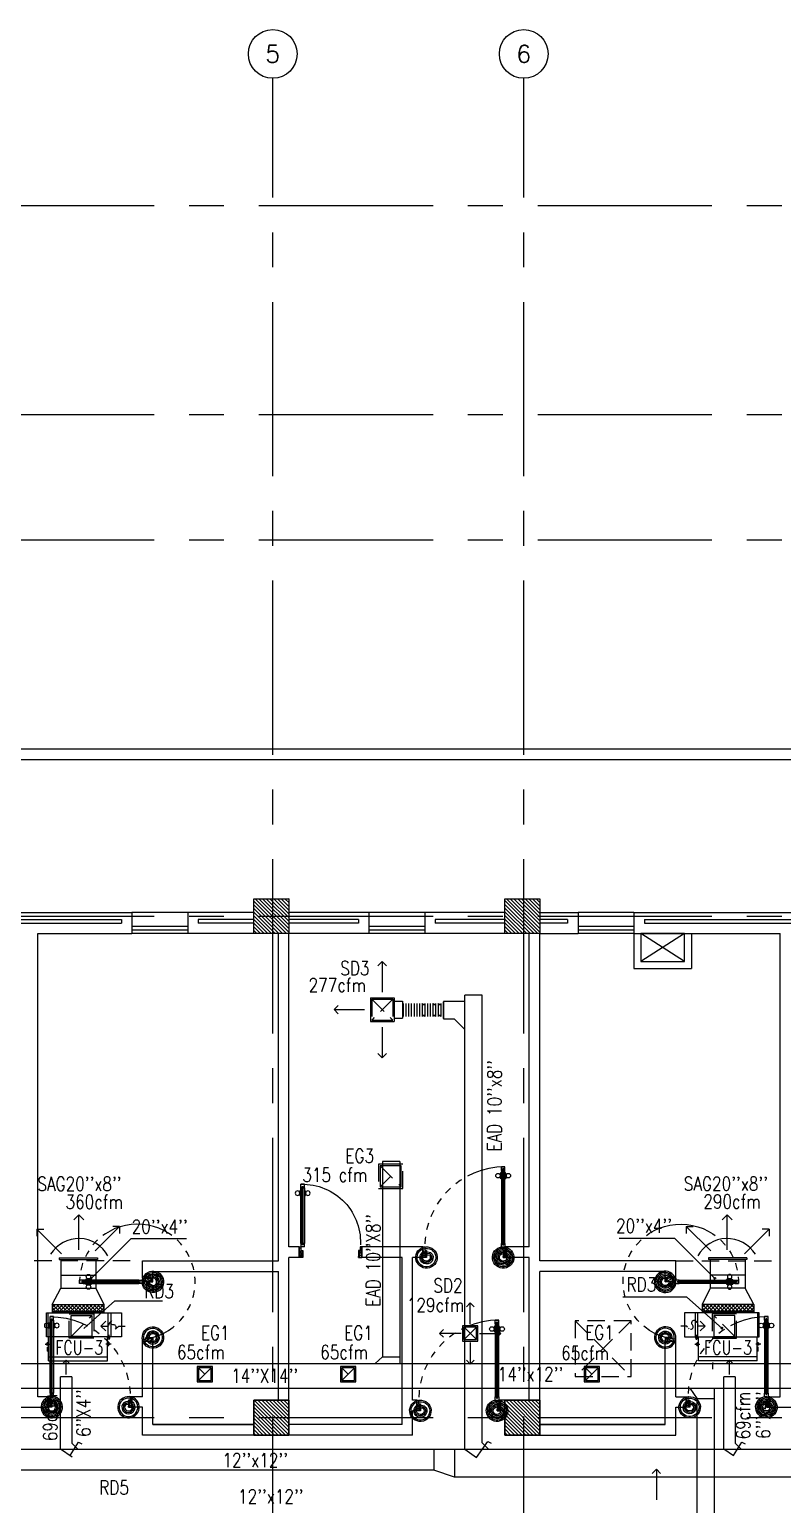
# Model space of a CAD drawing. Extents: x 417866200 to 417866302, y 43498034 to 43498122.
# Drawn here: x 417866221.3 to 417866232.1, y 43498090.81 to 43498111.99 of the extents above; entities that cross this region are included whole.
import ezdxf
from ezdxf.enums import TextEntityAlignment as Align

# ---------------------------------------------------------------- set-up
doc = ezdxf.new("R2010")
doc.units = 0
doc.header["$MEASUREMENT"] = 0
doc.linetypes.add('CENTERX2', pattern=[4, 2.5, -0.5, 0.5, -0.5])
doc.linetypes.add('HIDDEN', pattern=[0.375, 0.25, -0.125])
doc.layers.get('0').update_dxf_attribs({"linetype": 'CONTINUOUS'})
for name, color, linetype in [('AX', 9, 'CONTINUOUS'), ('AX-CR', 2, 'CONTINUOUS'), ('AX-TXT', 6, 'CONTINUOUS'), ('AXES', 11, 'CENTERX2'), ('COL', 7, 'CONTINUOUS'), ('DOOR', 9, 'CONTINUOUS'), ('DUCT', 6, 'CONTINUOUS'), ('EXDUCT', 10, 'CONTINUOUS'), ('FCU', 6, 'CONTINUOUS'), ('HAT', 11, 'CONTINUOUS'), ('INSUL', 9, 'CONTINUOUS'), ('M-AC-FLEX', 7, 'CONTINUOUS'), ('M-EGU.', 2, 'CONTINUOUS'), ('M-FILX', 2, 'CONTINUOUS'), ('M-TEXT', 2, 'CONTINUOUS'), ('PROJ-L', 9, 'CONTINUOUS'), ('PSUPPLY', 3, 'HIDDEN'), ('SCD', 2, 'CONTINUOUS'), ('SHAFT', 9, 'CONTINUOUS'), ('TEXT-A', 2, 'CONTINUOUS'), ('WALL', 9, 'CONTINUOUS'), ('WIN', 9, 'CONTINUOUS')]:
    doc.layers.add(name, color=color, linetype=linetype)
doc.styles.add('ROMANS', font='ROMANS.shx', dxfattribs={"width": 0.6})

# ---------------------------------------------------------------- blocks, each defined once
blk = doc.blocks.new('AXU')
at = {"layer": 'AX-CR'}
blk.add_circle((0, 350), 350, dxfattribs=at)
at = {"layer": 'AX-TXT', "style": 'ROMANS'}
blk.add_attdef('AX', text='', height=250, dxfattribs=at).set_placement((0, 350), align=Align.MIDDLE)
blk = doc.blocks.new('*X87')
at = {"color": 0}
for p, q in [((238729, 177104), (239214, 177590)), ((238729, 177157), (239161, 177590)), ((238729, 177210), (239108, 177590)), ((238729, 177263), (239055, 177590)), ((238729, 177316), (239002, 177590)), ((238729, 177369), (238949, 177590)), ((238729, 177422), (238896, 177590)), ((238729, 177475), (238843, 177590)), ((238729, 177528), (238790, 177590)), ((238729, 177581), (238737, 177590)), ((238767, 177090), (239229, 177551)), ((238820, 177090), (239229, 177498)), ((238873, 177090), (239229, 177445)), ((238926, 177090), (239229, 177392)), ((238979, 177090), (239229, 177339)), ((239032, 177090), (239229, 177286)), ((239085, 177090), (239229, 177233)), ((239138, 177090), (239229, 177180)), ((239191, 177090), (239229, 177127))]:
    blk.add_line(p, q, dxfattribs=at)
blk = doc.blocks.new('*X88')
at = {"color": 0}
for p, q in [((235129, 177110), (235608, 177590)), ((235129, 177163), (235555, 177590)), ((235129, 177217), (235502, 177590)), ((235129, 177270), (235449, 177590)), ((235129, 177323), (235396, 177590)), ((235129, 177376), (235343, 177590)), ((235129, 177429), (235290, 177590)), ((235129, 177482), (235237, 177590)), ((235129, 177535), (235184, 177590)), ((235161, 177090), (235629, 177557)), ((235214, 177090), (235629, 177504)), ((235267, 177090), (235629, 177451)), ((235320, 177090), (235629, 177398)), ((235373, 177090), (235629, 177345)), ((235426, 177090), (235629, 177292)), ((235479, 177090), (235629, 177239)), ((235532, 177090), (235629, 177186)), ((235585, 177090), (235629, 177133))]:
    blk.add_line(p, q, dxfattribs=at)
blk = doc.blocks.new('DOOR90')
at = {"layer": 'DOOR', "color": 7, "linetype": 'ByBlock'}
for p, q in [((-150, 0), (0, 0)), ((-150, 0), (-150, -25)), ((0, -50), (-114, 0)), ((0, -50), (-40, 0)), ((0, -50), (0, 0)), ((-1000, -25), (-1050, -25)), ((-1050, -75), (-1050, -25)), ((-1050, -25), (-1050, -75)), ((-1000, -75), (-1050, -75)), ((-1000, -42), (-1020, -42)), ((-1020, -42), (-1020, -58)), ((-1000, -58), (-1020, -58)), ((-1000, -25), (-1000, -42)), ((-1000, -58), (-1000, -75)), ((-878, -18), (-968, -18)), ((-968, -25), (-968, -18)), ((-968, -75), (-968, -82)), ((-878, -82), (-968, -82)), ((-955, -9), (-890, -9)), ((-955, -18), (-955, -9)), ((-955, -18), (-890, -18)), ((-955, -82), (-890, -82)), ((-955, -82), (-955, -91)), ((-955, -91), (-890, -91)), ((-890, -18), (-890, -9)), ((-890, -82), (-890, -91)), ((-878, -25), (-878, -18)), ((-878, -75), (-878, -82)), ((-200, -25), (-150, -25)), ((-200, -42), (-200, -25)), ((-180, -42), (-200, -42)), ((-200, -58), (-180, -58)), ((-200, -75), (-200, -58)), ((-150, -75), (-200, -75)), ((-180, -58), (-180, -42)), ((-150, -25), (-100, -25)), ((-150, -75), (-150, -25)), ((-100, -25), (-100, -50)), ((0, -50), (-100, -37)), ((-100, -50), (0, -50)), ((-150, -875), (-100, -875)), ((-150, -900), (-150, -875)), ((-150, -900), (0, -900)), ((0, -900), (-150, -900)), ((0, -850), (-114, -900)), ((-100, -875), (-100, -850)), ((0, -850), (-100, -863)), ((-100, -850), (0, -850)), ((0, -850), (-40, -900)), ((0, -850), (0, -900))]:
    blk.add_line(p, q, dxfattribs=at)
at = {"layer": 'DOOR', "linetype": 'ByBlock'}
for p, q in [((-200, -25), (-1000, -25)), ((-200, -42), (-1000, -42)), ((-200, -58), (-1000, -58)), ((-1000, -75), (-200, -75))]:
    blk.add_line(p, q, dxfattribs=at)
at = {"layer": 'DOOR', "color": 7, "linetype": 'ByBlock'}
for centre in [(-923, 24), (-923, -124)]:
    blk.add_circle(centre, 32.4, dxfattribs=at)
for centre, radius, start, end in [((0, -50), 154, 161.1053, 166.2858), ((0, -50), 94.4, 148.0182, 180), ((0, -50), 134, 158.1598, 169.28), ((0, -50), 114, 154.0838, 167.3774), ((0, -50), 74.4, 137.7764, 180), ((0, -50), 54.4, 113.2074, 180), ((0, -50), 34.4, 90, 180), ((0, -50), 14.4, 90, 180), ((0, -850), 154, 193.7142, 198.8947), ((0, -850), 134, 190.72, 201.8402), ((0, -850), 94.4, 180, 211.9818), ((0, -850), 74.4, 180, 222.2236), ((0, -850), 54.4, 180, 246.7926), ((0, -850), 34.4, 180, 270), ((0, -850), 14.4, 180, 270)]:
    blk.add_arc(centre, radius, start, end, dxfattribs=at)
at = {"layer": 'DOOR', "linetype": 'HIDDEN', "ltscale": 0.5}
blk.add_arc((-222, -50), 828, 178.2701, 275.003, dxfattribs=at)
blk = doc.blocks.new('DOOR100')
at = {"layer": 'DOOR', "color": 7, "linetype": 'ByBlock'}
for p, q in [((-75, 1250), (-75, 1300)), ((-75, 1300), (-25, 1300)), ((-25, 1300), (-75, 1300)), ((-25, 1250), (-25, 1300)), ((-91, 1205), (-91, 1140)), ((-82, 1205), (-91, 1205)), ((-82, 1140), (-91, 1140)), ((-82, 1128), (-82, 1218)), ((-75, 1218), (-82, 1218)), ((-82, 1205), (-82, 1140)), ((-75, 1128), (-82, 1128)), ((-58, 1250), (-75, 1250)), ((-58, 1250), (-58, 1270)), ((-42, 1270), (-58, 1270)), ((-42, 1250), (-42, 1270)), ((-25, 1250), (-42, 1250)), ((-25, 1218), (-18, 1218)), ((-25, 1128), (-18, 1128)), ((-18, 1128), (-18, 1218)), ((-18, 1205), (-18, 1140)), ((-18, 1205), (-9, 1205)), ((-18, 1140), (-9, 1140)), ((-9, 1205), (-9, 1140)), ((-1200, 0), (-1200, 150)), ((-1200, 150), (-1175, 150)), ((-1200, 150), (-1200, 0)), ((-1150, 0), (-1200, 114)), ((-1150, 0), (-1200, 40)), ((-1150, 0), (-1200, 0)), ((-1175, 150), (-1175, 100)), ((-1175, 100), (-1150, 100)), ((-1150, 0), (-1163, 100)), ((-1150, 100), (-1150, 0)), ((-75, 200), (-58, 200)), ((-75, 150), (-75, 200)), ((-75, 150), (-25, 150)), ((-58, 200), (-58, 180)), ((-58, 180), (-42, 180)), ((-50, 0), (0, 114)), ((-50, 100), (-50, 0)), ((-50, 0), (-37, 100)), ((-25, 100), (-50, 100)), ((-50, 0), (0, 40)), ((-50, 0), (0, 0)), ((-42, 200), (-25, 200)), ((-42, 180), (-42, 200)), ((-25, 200), (-25, 150)), ((0, 150), (-25, 150)), ((-25, 150), (-25, 100)), ((0, 0), (0, 150)), ((0, 150), (0, 0))]:
    blk.add_line(p, q, dxfattribs=at)
at = {"layer": 'DOOR', "linetype": 'ByBlock'}
for p, q in [((-75, 1250), (-75, 200)), ((-58, 200), (-58, 1250)), ((-42, 200), (-42, 1250)), ((-25, 200), (-25, 1250))]:
    blk.add_line(p, q, dxfattribs=at)
at = {"layer": 'DOOR', "color": 7, "linetype": 'ByBlock'}
for centre in [(-124, 1173), (24, 1173)]:
    blk.add_circle(centre, 32.4, dxfattribs=at)
at = {"layer": 'DOOR', "linetype": 'HIDDEN', "ltscale": 0.5}
blk.add_arc((-25, 150), 1150, 90, 180, dxfattribs=at)
at = {"layer": 'DOOR', "color": 7, "linetype": 'ByBlock'}
for centre, radius, start, end in [((-1150, 0), 154, 103.7142, 108.8947), ((-1150, 0), 134, 100.72, 111.8402), ((-1150, 0), 94.4, 90, 121.9818), ((-1150, 0), 74.4, 90, 132.2236), ((-1150, 0), 54.4, 90, 156.7926), ((-1150, 0), 34.4, 90, 180), ((-1150, 0), 14.4, 90, 180), ((-50, 0), 94.4, 58.0182, 90), ((-50, 0), 74.4, 47.7764, 90), ((-50, 0), 54.4, 23.2074, 90), ((-50, 0), 34.4, 0, 90), ((-50, 0), 14.4, 0, 90), ((-50, 0), 134, 68.1598, 79.28), ((-50, 0), 114, 64.0838, 77.3774), ((-50, 0), 154, 71.1053, 76.2858)]:
    blk.add_arc(centre, radius, start, end, dxfattribs=at)
blk = doc.blocks.new('*X91')
at = {"color": 0}
for p, q in [((235129, 169898), (235620, 170390)), ((235129, 169951), (235567, 170390)), ((235129, 170004), (235514, 170390)), ((235129, 170057), (235461, 170390)), ((235129, 170110), (235408, 170390)), ((235129, 170163), (235355, 170390)), ((235129, 170216), (235302, 170390)), ((235129, 170269), (235249, 170390)), ((235129, 170322), (235196, 170390)), ((235129, 170375), (235143, 170390)), ((235173, 169890), (235629, 170345)), ((235226, 169890), (235629, 170292)), ((235279, 169890), (235629, 170239)), ((235332, 169890), (235629, 170186)), ((235385, 169890), (235629, 170133)), ((235439, 169890), (235629, 170080)), ((235492, 169890), (235629, 170027)), ((235545, 169890), (235629, 169974)), ((235598, 169890), (235629, 169921))]:
    blk.add_line(p, q, dxfattribs=at)
blk = doc.blocks.new('COL50')
at = {"layer": 'COL'}
blk.add_lwpolyline([(-250, 250), (-250, -250), (250, -250), (250, 250)], close=True, dxfattribs=at)
blk = doc.blocks.new('*X92')
at = {"color": 0}
for p, q in [((238727, 169890), (239227, 170390)), ((238729, 169945), (239174, 170390)), ((238729, 169998), (239121, 170390)), ((238729, 170051), (239067, 170390)), ((238729, 170104), (239014, 170390)), ((238729, 170157), (238961, 170390)), ((238729, 170210), (238908, 170390)), ((238729, 170263), (238855, 170390)), ((238729, 170316), (238802, 170390)), ((238729, 170369), (238749, 170390)), ((238780, 169890), (239229, 170339)), ((238833, 169890), (239229, 170286)), ((238886, 169890), (239229, 170233)), ((238939, 169890), (239229, 170180)), ((238992, 169890), (239229, 170127)), ((239045, 169890), (239229, 170074)), ((239098, 169890), (239229, 170020)), ((239151, 169890), (239229, 169967)), ((239204, 169890), (239229, 169914))]:
    blk.add_line(p, q, dxfattribs=at)
blk = doc.blocks.new('*X113')
at = {"color": 0}
for p, q in [((16890, -2467), (16943, -2414)), ((16890, -2520), (16990, -2420)), ((16990, -2565), (16890, -2465)), ((16890, -2573), (16990, -2473)), ((16990, -2619), (16890, -2519)), ((16890, -2626), (16990, -2526)), ((16990, -2512), (16892, -2414)), ((16990, -2459), (16945, -2414)), ((16990, -2672), (16890, -2572)), ((16890, -2679), (16990, -2579)), ((16990, -2725), (16890, -2625)), ((16890, -2732), (16990, -2632)), ((16990, -2778), (16890, -2678)), ((16890, -2785), (16990, -2685)), ((16990, -2831), (16890, -2731)), ((16890, -2838), (16990, -2738)), ((16990, -2884), (16890, -2784)), ((16890, -2891), (16990, -2791)), ((16990, -2937), (16890, -2837)), ((16890, -2944), (16990, -2844)), ((16990, -2990), (16890, -2890)), ((16890, -2997), (16990, -2897)), ((16990, -3043), (16890, -2943)), ((16890, -3050), (16990, -2950)), ((16990, -3096), (16890, -2996)), ((16890, -3103), (16990, -3003)), ((16990, -3149), (16890, -3049)), ((16944, -3155), (16890, -3102)), ((16892, -3155), (16990, -3056)), ((16945, -3155), (16990, -3109))]:
    blk.add_line(p, q, dxfattribs=at)
blk = doc.blocks.new('*X114')
at = {"color": 0}
for p, q in [((16890, -2467), (16943, -2414)), ((16890, -2520), (16990, -2420)), ((16990, -2565), (16890, -2465)), ((16890, -2573), (16990, -2473)), ((16990, -2619), (16890, -2519)), ((16890, -2626), (16990, -2526)), ((16990, -2512), (16892, -2414)), ((16990, -2459), (16945, -2414)), ((16990, -2672), (16890, -2572)), ((16890, -2679), (16990, -2579)), ((16990, -2725), (16890, -2625)), ((16890, -2732), (16990, -2632)), ((16990, -2778), (16890, -2678)), ((16890, -2785), (16990, -2685)), ((16990, -2831), (16890, -2731)), ((16890, -2838), (16990, -2738)), ((16990, -2884), (16890, -2784)), ((16890, -2891), (16990, -2791)), ((16990, -2937), (16890, -2837)), ((16890, -2944), (16990, -2844)), ((16990, -2990), (16890, -2890)), ((16890, -2997), (16990, -2897)), ((16990, -3043), (16890, -2943)), ((16890, -3050), (16990, -2950)), ((16990, -3096), (16890, -2996)), ((16890, -3103), (16990, -3003)), ((16990, -3149), (16890, -3049)), ((16944, -3155), (16890, -3102)), ((16892, -3155), (16990, -3056)), ((16945, -3155), (16990, -3109))]:
    blk.add_line(p, q, dxfattribs=at)

msp = doc.modelspace()

# ---------------------------------------------------------------- linework, layer by layer
at = {"layer": 'AXES'}
for p, q in [((417866224.784, 43498033.573), (417866224.784, 43498111.285)), ((417866228.384, 43498033.573), (417866228.384, 43498111.285)), ((417866200.584, 43498109.457), (417866268.624, 43498109.457)), ((417866200.584, 43498106.457), (417866268.624, 43498106.457)), ((417866200.584, 43498104.657), (417866268.624, 43498104.657)), ((417866200.584, 43498101.657), (417866268.624, 43498101.657)), ((417866200.584, 43498099.257), (417866268.624, 43498099.257)), ((417866200.584, 43498092.057), (417866268.624, 43498092.057))]:
    msp.add_line(p, q, dxfattribs=at)
at = {"layer": 'COL'}
for points in [[(417866224.514, 43498099.007), (417866224.514, 43498099.507), (417866225.014, 43498099.507), (417866225.014, 43498099.007)], [(417866228.114, 43498099.007), (417866228.114, 43498099.507), (417866228.614, 43498099.507), (417866228.614, 43498099.007)]]:
    msp.add_lwpolyline(points, close=True, dxfattribs=at)
at = {"layer": 'DUCT', "linetype": 'ByBlock'}
for p, q in [((417866227.789, 43498098.121), (417866227.539, 43498098.121)), ((417866227.096, 43498091.601), (417866227.096, 43498091.301)), ((417866227.096, 43498091.301), (417866219.762, 43498091.301))]:
    msp.add_line(p, q, dxfattribs=at)
at = {"layer": 'DUCT'}
for p, q in [((417866227.539, 43498091.604), (417866227.539, 43498098.121)), ((417866227.789, 43498091.695), (417866227.789, 43498098.121)), ((417866227.235, 43498098.033), (417866227.235, 43498097.783)), ((417866227.535, 43498098.033), (417866227.235, 43498098.033)), ((417866227.235, 43498097.788), (417866227.235, 43498098.028)), ((417866227.235, 43498097.783), (417866227.385, 43498097.783)), ((417866227.535, 43498097.633), (417866227.385, 43498097.783)), ((417866221.901, 43498092.641), (417866221.741, 43498092.641)), ((417866221.741, 43498091.611), (417866221.741, 43498092.641)), ((417866221.901, 43498092.641), (417866221.901, 43498091.691)), ((417866231.416, 43498092.641), (417866231.256, 43498092.641)), ((417866231.256, 43498091.611), (417866231.256, 43498092.641)), ((417866231.416, 43498092.641), (417866231.416, 43498091.691)), ((417866227.706, 43498091.487), (417866227.87, 43498091.716)), ((417866227.87, 43498091.716), (417866227.915, 43498091.693)), ((417866234.322, 43498091.601), (417866212.954, 43498091.601)), ((417866221.741, 43498091.611), (417866221.909, 43498091.493)), ((417866221.88, 43498091.514), (417866222, 43498091.705)), ((417866221.981, 43498091.611), (417866221.901, 43498091.691)), ((417866222, 43498091.705), (417866222.045, 43498091.682)), ((417866222, 43498091.705), (417866222, 43498091.705)), ((417866227.391, 43498091.601), (417866227.391, 43498091.201)), ((417866227.539, 43498091.604), (417866227.706, 43498091.487)), ((417866227.874, 43498091.611), (417866227.789, 43498091.695)), ((417866231.256, 43498091.611), (417866231.394, 43498091.514)), ((417866231.394, 43498091.514), (417866231.514, 43498091.705)), ((417866231.496, 43498091.611), (417866231.416, 43498091.691)), ((417866231.514, 43498091.705), (417866231.559, 43498091.682)), ((417866231.514, 43498091.705), (417866231.514, 43498091.705)), ((417866227.391, 43498091.201), (417866227.096, 43498091.301)), ((417866234.272, 43498091.201), (417866227.391, 43498091.201))]:
    msp.add_line(p, q, dxfattribs=at)
at = {"layer": 'DUCT', "linetype": 'Continuous'}
for p, q in [((417866221.744, 43498094.101), (417866221.744, 43498093.918)), ((417866222.244, 43498094.101), (417866222.244, 43498093.918)), ((417866231.059, 43498094.101), (417866231.059, 43498093.918)), ((417866231.559, 43498094.101), (417866231.559, 43498093.918)), ((417866221.621, 43498093.683), (417866221.744, 43498093.918)), ((417866221.744, 43498093.918), (417866222.244, 43498093.918)), ((417866222.244, 43498093.918), (417866222.362, 43498093.683)), ((417866231.059, 43498093.918), (417866230.941, 43498093.683)), ((417866231.559, 43498093.918), (417866231.059, 43498093.918)), ((417866231.682, 43498093.683), (417866231.559, 43498093.918))]:
    msp.add_line(p, q, dxfattribs=at)
at = {"layer": 'EXDUCT', "linetype": 'ByBlock'}
for p, q in [((417866226.357, 43498095.736), (417866226.357, 43498092.932)), ((417866226.607, 43498095.736), (417866226.357, 43498095.736)), ((417866226.607, 43498095.736), (417866226.607, 43498092.832)), ((417866217.23, 43498092.832), (417866232.976, 43498092.832)), ((417866226.357, 43498092.932), (417866226.251, 43498092.832)), ((417866226.357, 43498092.932), (417866226.607, 43498092.932)), ((417866217.28, 43498092.482), (417866232.976, 43498092.482)), ((417866230.767, 43498092.482), (417866230.87, 43498092.329)), ((417866231.12, 43498086.516), (417866231.12, 43498092.482)), ((417866230.867, 43498092.332), (417866231.12, 43498092.332)), ((417866230.87, 43498086.516), (417866230.87, 43498092.329))]:
    msp.add_line(p, q, dxfattribs=at)
at = {"layer": 'FCU', "color": 3}
for p, q in [((417866221.621, 43498093.683), (417866222.362, 43498093.683)), ((417866221.621, 43498093.683), (417866221.621, 43498093.56)), ((417866222.362, 43498093.683), (417866222.362, 43498093.56)), ((417866230.941, 43498093.683), (417866230.941, 43498093.56)), ((417866231.682, 43498093.683), (417866230.941, 43498093.683)), ((417866231.682, 43498093.683), (417866231.682, 43498093.56)), ((417866221.561, 43498093.217), (417866221.561, 43498093.56)), ((417866221.621, 43498093.583), (417866222.362, 43498093.583)), ((417866222.422, 43498093.217), (417866222.422, 43498093.56)), ((417866222.461, 43498093.56), (417866222.613, 43498093.56)), ((417866222.613, 43498093.56), (417866222.613, 43498093.217)), ((417866230.842, 43498093.56), (417866230.69, 43498093.56)), ((417866230.69, 43498093.56), (417866230.69, 43498093.217)), ((417866230.881, 43498093.217), (417866230.881, 43498093.56)), ((417866231.682, 43498093.583), (417866230.941, 43498093.583)), ((417866231.742, 43498093.217), (417866231.742, 43498093.56)), ((417866222.429, 43498093.192), (417866222.429, 43498093.217)), ((417866222.449, 43498093.192), (417866222.429, 43498093.192)), ((417866222.439, 43498093.176), (417866222.439, 43498093.245)), ((417866222.449, 43498093.192), (417866222.449, 43498093.217)), ((417866222.613, 43498093.217), (417866222.461, 43498093.217)), ((417866230.69, 43498093.217), (417866230.842, 43498093.217)), ((417866230.854, 43498093.192), (417866230.854, 43498093.217)), ((417866230.854, 43498093.192), (417866230.874, 43498093.192)), ((417866230.864, 43498093.176), (417866230.864, 43498093.245)), ((417866230.874, 43498093.192), (417866230.874, 43498093.217)), ((417866221.519, 43498093.113), (417866221.592, 43498093.113)), ((417866221.539, 43498093.103), (417866221.539, 43498093.123)), ((417866221.539, 43498093.123), (417866221.569, 43498093.123)), ((417866221.539, 43498093.103), (417866221.569, 43498093.103)), ((417866221.554, 43498093.093), (417866221.554, 43498093.14)), ((417866221.554, 43498093.068), (417866221.569, 43498093.068)), ((417866221.554, 43498093.013), (417866221.554, 43498093.068)), ((417866221.554, 43498093.013), (417866221.569, 43498093.013)), ((417866222.464, 43498093.113), (417866222.391, 43498093.113)), ((417866222.444, 43498093.123), (417866222.414, 43498093.123)), ((417866222.444, 43498093.103), (417866222.414, 43498093.103)), ((417866222.429, 43498093.084), (417866222.429, 43498093.14)), ((417866222.444, 43498093.103), (417866222.444, 43498093.123)), ((417866230.839, 43498093.113), (417866230.912, 43498093.113)), ((417866230.859, 43498093.123), (417866230.889, 43498093.123)), ((417866230.859, 43498093.103), (417866230.859, 43498093.123)), ((417866230.859, 43498093.103), (417866230.889, 43498093.103)), ((417866230.874, 43498093.084), (417866230.874, 43498093.14)), ((417866231.783, 43498093.113), (417866231.711, 43498093.113)), ((417866231.763, 43498093.123), (417866231.733, 43498093.123)), ((417866231.763, 43498093.103), (417866231.733, 43498093.103)), ((417866231.748, 43498093.068), (417866231.733, 43498093.068)), ((417866231.748, 43498093.013), (417866231.733, 43498093.013)), ((417866231.748, 43498093.093), (417866231.748, 43498093.14)), ((417866231.748, 43498093.013), (417866231.748, 43498093.068)), ((417866231.763, 43498093.103), (417866231.763, 43498093.123)), ((417866221.569, 43498092.932), (417866222.414, 43498092.932)), ((417866231.733, 43498092.932), (417866230.889, 43498092.932))]:
    msp.add_line(p, q, dxfattribs=at)
at = {"layer": 'FCU', "color": 6}
for p, q in [((417866221.541, 43498093.217), (417866221.541, 43498093.56)), ((417866221.541, 43498093.56), (417866222.461, 43498093.56)), ((417866222.461, 43498093.56), (417866222.461, 43498093.217)), ((417866230.842, 43498093.56), (417866230.842, 43498093.217)), ((417866231.762, 43498093.56), (417866230.842, 43498093.56)), ((417866231.762, 43498093.217), (417866231.762, 43498093.56)), ((417866222.461, 43498093.217), (417866221.541, 43498093.217)), ((417866221.569, 43498092.871), (417866221.569, 43498093.217)), ((417866222.414, 43498092.871), (417866222.414, 43498093.217)), ((417866230.842, 43498093.217), (417866231.762, 43498093.217)), ((417866230.889, 43498092.871), (417866230.889, 43498093.217)), ((417866231.733, 43498092.871), (417866231.733, 43498093.217)), ((417866221.569, 43498092.871), (417866222.414, 43498092.871)), ((417866231.733, 43498092.871), (417866230.889, 43498092.871))]:
    msp.add_line(p, q, dxfattribs=at)
at = {"layer": 'INSUL'}
for p, q in [((417866219.714, 43498099.207), (417866222.614, 43498099.207)), ((417866219.714, 43498099.157), (417866222.614, 43498099.157)), ((417866222.614, 43498099.207), (417866222.614, 43498099.157)), ((417866224.514, 43498099.207), (417866223.714, 43498099.207)), ((417866223.714, 43498099.207), (417866223.714, 43498099.157)), ((417866224.514, 43498099.157), (417866223.714, 43498099.157)), ((417866226.014, 43498099.207), (417866225.014, 43498099.207)), ((417866226.014, 43498099.157), (417866225.014, 43498099.157)), ((417866226.014, 43498099.207), (417866226.014, 43498099.157)), ((417866228.114, 43498099.207), (417866227.114, 43498099.207)), ((417866227.114, 43498099.207), (417866227.114, 43498099.157)), ((417866228.114, 43498099.157), (417866227.114, 43498099.157)), ((417866229.014, 43498099.207), (417866228.614, 43498099.207)), ((417866229.014, 43498099.157), (417866228.614, 43498099.157)), ((417866229.014, 43498099.207), (417866229.014, 43498099.157)), ((417866230.114, 43498099.207), (417866230.114, 43498099.157)), ((417866230.114, 43498099.207), (417866233.814, 43498099.207)), ((417866230.114, 43498099.157), (417866233.814, 43498099.157))]:
    msp.add_line(p, q, dxfattribs=at)
at = {"layer": 'M-AC-FLEX', "color": 11}
for p, q in [((417866226.654, 43498098.003), (417866226.654, 43498097.816)), ((417866226.693, 43498098.003), (417866226.693, 43498097.816)), ((417866226.693, 43498098.003), (417866226.693, 43498097.816)), ((417866226.732, 43498098.003), (417866226.732, 43498097.816)), ((417866226.771, 43498098.003), (417866226.771, 43498097.816)), ((417866226.81, 43498098.003), (417866226.81, 43498097.816)), ((417866226.849, 43498098.003), (417866226.849, 43498097.816)), ((417866226.888, 43498098.003), (417866226.888, 43498097.816)), ((417866226.926, 43498098.003), (417866226.926, 43498097.816)), ((417866226.926, 43498098.003), (417866226.926, 43498097.816)), ((417866226.965, 43498098.003), (417866226.965, 43498097.816)), ((417866226.965, 43498098.003), (417866226.965, 43498097.816)), ((417866227.004, 43498098.003), (417866227.004, 43498097.816)), ((417866227.004, 43498098.003), (417866227.004, 43498097.816)), ((417866227.043, 43498098.003), (417866227.043, 43498097.816)), ((417866227.043, 43498098.003), (417866227.043, 43498097.816)), ((417866227.081, 43498098.003), (417866227.081, 43498097.816)), ((417866227.081, 43498098.003), (417866227.081, 43498097.816)), ((417866227.12, 43498098.003), (417866227.12, 43498097.816)), ((417866227.12, 43498098.003), (417866227.12, 43498097.816)), ((417866227.158, 43498098.003), (417866227.158, 43498097.816)), ((417866227.158, 43498098.003), (417866227.158, 43498097.816)), ((417866227.197, 43498098.003), (417866227.197, 43498097.816)), ((417866227.197, 43498098.003), (417866227.197, 43498097.816))]:
    msp.add_line(p, q, dxfattribs=at)
at = {"layer": 'M-AC-FLEX'}
for points in [[(417866226.645, 43498097.987, 0.255627), (417866226.654, 43498098.003, -1), (417866226.693, 43498098.003)], [(417866226.654, 43498098.003, -0.255627), (417866226.645, 43498097.987, -0.255627)], [(417866226.693, 43498098.003, 1), (417866226.654, 43498098.003)], [(417866226.732, 43498098.003, -1), (417866226.693, 43498098.003, 1), (417866226.654, 43498098.003)], [(417866226.654, 43498098.003, -1), (417866226.693, 43498098.003)], [(417866226.654, 43498098.003, -1), (417866226.693, 43498098.003)], [(417866226.693, 43498098.003, 1), (417866226.654, 43498098.003)], [(417866226.693, 43498098.003, 1), (417866226.732, 43498098.003, -1), (417866226.771, 43498098.003)], [(417866226.81, 43498098.003, -1), (417866226.771, 43498098.003, 1), (417866226.732, 43498098.003)], [(417866226.732, 43498098.003, -1), (417866226.771, 43498098.003)], [(417866226.771, 43498098.003, 1), (417866226.732, 43498098.003)], [(417866226.771, 43498098.003, 1), (417866226.81, 43498098.003, -1), (417866226.849, 43498098.003, 1), (417866226.888, 43498098.003, -1.018005), (417866226.926, 43498098.003)], [(417866227.004, 43498098.003, 1), (417866227.043, 43498098.003, -1.018005), (417866227.081, 43498098.003)], [(417866227.119, 43498098.003, -1.017916), (417866227.158, 43498098.003)], [(417866227.158, 43498098.003, 1.017916), (417866227.12, 43498098.003)], [(417866227.235, 43498098.003, -0.000657), (417866227.235, 43498098.003, 1.018005), (417866227.197, 43498098.003)], [(417866226.654, 43498097.816, 0.255627), (417866226.645, 43498097.832, 0.255627)], [(417866226.645, 43498097.832, -0.255627), (417866226.654, 43498097.816, 1), (417866226.693, 43498097.816)], [(417866226.732, 43498097.816, 1), (417866226.693, 43498097.816, -1), (417866226.654, 43498097.816)], [(417866226.693, 43498097.816, -1.000001), (417866226.654, 43498097.816)], [(417866226.654, 43498097.816, 1.000001), (417866226.693, 43498097.816)], [(417866226.654, 43498097.816, 1.000001), (417866226.693, 43498097.816)], [(417866226.693, 43498097.816, -1.000001), (417866226.654, 43498097.816)], [(417866226.693, 43498097.816, -1), (417866226.732, 43498097.816, 1), (417866226.771, 43498097.816)], [(417866226.81, 43498097.816, 1), (417866226.771, 43498097.816, -1), (417866226.732, 43498097.816)], [(417866226.732, 43498097.816, 1.000001), (417866226.771, 43498097.816)], [(417866226.771, 43498097.816, -1.000001), (417866226.732, 43498097.816)], [(417866226.771, 43498097.816, -1), (417866226.81, 43498097.816, 1), (417866226.849, 43498097.816, -1), (417866226.888, 43498097.816, 1.018005), (417866226.926, 43498097.816)], [(417866227.004, 43498097.816, -1), (417866227.043, 43498097.816, 1.018005), (417866227.081, 43498097.816)], [(417866227.119, 43498097.815, 1.000002), (417866227.158, 43498097.816)], [(417866227.158, 43498097.815, -1.000002), (417866227.12, 43498097.816)], [(417866227.235, 43498097.816, 0.000657), (417866227.235, 43498097.816, -1.018005), (417866227.197, 43498097.816)]]:
    msp.add_lwpolyline(points, format="xyb", dxfattribs=at)
for centre, start, end in [((417866226.946, 43498098.003), 180, 331.5686), ((417866226.946, 43498098.003), 208.4314, 0), ((417866227.1, 43498098.003), 180, 331.5686), ((417866227.1, 43498098.003), 208.4314, 0), ((417866227.177, 43498098.003), 180, 331.5686), ((417866227.177, 43498098.003), 208.4314, 0), ((417866226.946, 43498097.816), 28.4314, 180.0178), ((417866226.946, 43498097.816), 28.4314, 180.0178), ((417866226.946, 43498097.816), 359.9822, 151.5686), ((417866226.946, 43498097.816), 359.9822, 151.5686), ((417866227.1, 43498097.816), 28.4314, 180.0178), ((417866227.1, 43498097.816), 28.4314, 180.0178), ((417866227.1, 43498097.816), 359.9822, 151.5686), ((417866227.1, 43498097.816), 359.9822, 151.5686), ((417866227.177, 43498097.816), 28.4314, 180.0178), ((417866227.177, 43498097.816), 28.4314, 180.0178), ((417866227.177, 43498097.816), 359.9822, 151.5686), ((417866227.177, 43498097.816), 359.9822, 151.5686)]:
    msp.add_arc(centre, 0.0195, start, end, dxfattribs=at)
at = {"layer": 'M-EGU.'}
for p, q in [((417866226.355, 43498098.605), (417866226.293, 43498098.544)), ((417866226.355, 43498098.605), (417866226.355, 43498098.166)), ((417866226.355, 43498098.605), (417866226.416, 43498098.544)), ((417866226.184, 43498098.084), (417866226.525, 43498098.084)), ((417866226.184, 43498098.084), (417866226.184, 43498097.744)), ((417866226.525, 43498098.084), (417866226.525, 43498097.744)), ((417866225.663, 43498097.914), (417866225.724, 43498097.975)), ((417866225.663, 43498097.914), (417866225.724, 43498097.853)), ((417866225.663, 43498097.914), (417866226.102, 43498097.914)), ((417866226.525, 43498098.034), (417866226.645, 43498098.034)), ((417866226.645, 43498098.034), (417866226.645, 43498097.794)), ((417866226.184, 43498097.744), (417866226.525, 43498097.744)), ((417866226.355, 43498097.662), (417866226.355, 43498097.223)), ((417866226.525, 43498097.794), (417866226.645, 43498097.794)), ((417866226.355, 43498097.223), (417866226.293, 43498097.284)), ((417866226.355, 43498097.223), (417866226.416, 43498097.284)), ((417866226.625, 43498095.671), (417866226.325, 43498095.671)), ((417866226.325, 43498095.671), (417866226.325, 43498095.371)), ((417866226.625, 43498095.371), (417866226.625, 43498095.671)), ((417866226.325, 43498095.371), (417866226.625, 43498095.371)), ((417866222.001, 43498094.967), (417866221.93, 43498094.896)), ((417866222.001, 43498094.967), (417866222.072, 43498094.896)), ((417866222.001, 43498094.467), (417866222.001, 43498094.967)), ((417866231.302, 43498094.967), (417866231.231, 43498094.896)), ((417866231.302, 43498094.967), (417866231.372, 43498094.896)), ((417866231.302, 43498094.467), (417866231.302, 43498094.967)), ((417866221.401, 43498094.763), (417866221.401, 43498094.663)), ((417866221.401, 43498094.763), (417866221.501, 43498094.763)), ((417866221.754, 43498094.41), (417866221.401, 43498094.763)), ((417866222.235, 43498094.45), (417866222.588, 43498094.803)), ((417866222.588, 43498094.803), (417866222.488, 43498094.803)), ((417866222.588, 43498094.803), (417866222.588, 43498094.703)), ((417866230.715, 43498094.803), (417866230.715, 43498094.703)), ((417866230.715, 43498094.803), (417866230.815, 43498094.803)), ((417866231.068, 43498094.45), (417866230.715, 43498094.803)), ((417866231.549, 43498094.41), (417866231.902, 43498094.763)), ((417866231.902, 43498094.763), (417866231.802, 43498094.763)), ((417866231.902, 43498094.763), (417866231.902, 43498094.663)), ((417866221.719, 43498094.351), (417866221.719, 43498094.326)), ((417866221.719, 43498094.351), (417866222.269, 43498094.351)), ((417866221.719, 43498094.326), (417866222.269, 43498094.326)), ((417866221.744, 43498094.326), (417866221.744, 43498094.101)), ((417866222.244, 43498094.326), (417866222.244, 43498094.101)), ((417866222.269, 43498094.351), (417866222.269, 43498094.326)), ((417866231.034, 43498094.351), (417866231.034, 43498094.326)), ((417866231.584, 43498094.351), (417866231.034, 43498094.351)), ((417866231.584, 43498094.326), (417866231.034, 43498094.326)), ((417866231.059, 43498094.326), (417866231.059, 43498094.101)), ((417866231.559, 43498094.326), (417866231.559, 43498094.101)), ((417866231.584, 43498094.351), (417866231.584, 43498094.326)), ((417866221.744, 43498094.101), (417866222.244, 43498094.101)), ((417866231.559, 43498094.101), (417866231.059, 43498094.101)), ((417866227.561, 43498093.649), (417866227.617, 43498093.706)), ((417866227.617, 43498093.706), (417866227.674, 43498093.649)), ((417866227.617, 43498093.398), (417866227.617, 43498093.706)), ((417866221.891, 43498093.222), (417866221.891, 43498093.522)), ((417866221.891, 43498093.522), (417866222.191, 43498093.522)), ((417866222.191, 43498093.522), (417866222.191, 43498093.222)), ((417866222.318, 43498093.372), (417866222.389, 43498093.443)), ((417866230.985, 43498093.372), (417866230.914, 43498093.443)), ((417866231.112, 43498093.522), (417866231.112, 43498093.222)), ((417866231.412, 43498093.522), (417866231.112, 43498093.522)), ((417866231.412, 43498093.222), (417866231.412, 43498093.522)), ((417866222.191, 43498093.222), (417866221.891, 43498093.222)), ((417866222.389, 43498093.301), (417866222.318, 43498093.372)), ((417866222.318, 43498093.372), (417866222.419, 43498093.372)), ((417866222.578, 43498093.372), (417866222.667, 43498093.372)), ((417866227.177, 43498093.267), (417866227.234, 43498093.324)), ((417866227.234, 43498093.21), (417866227.177, 43498093.267)), ((417866227.486, 43498093.267), (417866227.177, 43498093.267)), ((417866227.727, 43498093.377), (417866227.507, 43498093.377)), ((417866227.507, 43498093.377), (417866227.507, 43498093.157)), ((417866227.727, 43498093.157), (417866227.727, 43498093.377)), ((417866227.748, 43498093.267), (417866228.057, 43498093.267)), ((417866228.001, 43498093.324), (417866228.057, 43498093.267)), ((417866228.057, 43498093.267), (417866228.001, 43498093.21)), ((417866230.724, 43498093.372), (417866230.636, 43498093.372)), ((417866230.985, 43498093.372), (417866230.884, 43498093.372)), ((417866230.914, 43498093.301), (417866230.985, 43498093.372)), ((417866231.112, 43498093.222), (417866231.412, 43498093.222)), ((417866227.507, 43498093.157), (417866227.727, 43498093.157)), ((417866227.617, 43498093.136), (417866227.617, 43498092.827)), ((417866221.821, 43498092.883), (417866221.774, 43498092.836)), ((417866221.821, 43498092.676), (417866221.821, 43498092.883)), ((417866221.868, 43498092.836), (417866221.821, 43498092.883)), ((417866227.617, 43498092.827), (417866227.561, 43498092.884)), ((417866227.674, 43498092.884), (417866227.617, 43498092.827)), ((417866231.09, 43498092.839), (417866231.09, 43498092.753)), ((417866231.336, 43498092.883), (417866231.288, 43498092.836)), ((417866231.336, 43498092.676), (417866231.336, 43498092.883)), ((417866231.383, 43498092.836), (417866231.336, 43498092.883)), ((417866230.287, 43498091.318), (417866230.226, 43498091.257)), ((417866230.287, 43498091.318), (417866230.287, 43498090.879)), ((417866230.287, 43498091.318), (417866230.348, 43498091.257))]:
    msp.add_line(p, q, dxfattribs=at)
at = {"layer": 'M-EGU.', "linetype": 'HIDDEN'}
for p, q in [((417866226.204, 43498098.064), (417866226.505, 43498097.764)), ((417866226.505, 43498098.064), (417866226.204, 43498097.764)), ((417866226.204, 43498098.064), (417866226.505, 43498098.064)), ((417866226.204, 43498098.064), (417866226.204, 43498097.764)), ((417866226.505, 43498098.064), (417866226.505, 43498097.764)), ((417866226.204, 43498097.764), (417866226.505, 43498097.764)), ((417866226.65, 43498095.696), (417866226.3, 43498095.696)), ((417866226.3, 43498095.696), (417866226.3, 43498095.346)), ((417866226.325, 43498095.671), (417866226.625, 43498095.371)), ((417866226.475, 43498095.521), (417866226.325, 43498095.371)), ((417866226.65, 43498095.346), (417866226.65, 43498095.696)), ((417866226.3, 43498095.346), (417866226.65, 43498095.346)), ((417866230.564, 43498094.307), (417866231.976, 43498094.307)), ((417866221.866, 43498093.197), (417866221.866, 43498093.547)), ((417866221.866, 43498093.547), (417866222.216, 43498093.547)), ((417866221.891, 43498093.222), (417866222.191, 43498093.522)), ((417866222.216, 43498093.547), (417866222.216, 43498093.197)), ((417866231.087, 43498093.547), (417866231.087, 43498093.197)), ((417866231.437, 43498093.547), (417866231.087, 43498093.547)), ((417866231.412, 43498093.222), (417866231.112, 43498093.522)), ((417866231.437, 43498093.197), (417866231.437, 43498093.547)), ((417866222.216, 43498093.197), (417866221.866, 43498093.197)), ((417866227.527, 43498093.357), (417866227.527, 43498093.177)), ((417866227.707, 43498093.357), (417866227.527, 43498093.177)), ((417866227.707, 43498093.177), (417866227.527, 43498093.357)), ((417866227.707, 43498093.357), (417866227.527, 43498093.357)), ((417866227.707, 43498093.177), (417866227.707, 43498093.357)), ((417866231.087, 43498093.197), (417866231.437, 43498093.197)), ((417866227.527, 43498093.177), (417866227.707, 43498093.177))]:
    msp.add_line(p, q, dxfattribs=at)
at = {"layer": 'M-EGU.'}
msp.add_lwpolyline([(417866222.578, 43498093.372, 0.1324), (417866222.556, 43498093.34, 0.15664), (417866222.525, 43498093.327, 0.736612), (417866222.5, 43498093.39, -0.774232), (417866222.472, 43498093.451, -0.203349), (417866222.43, 43498093.423, -0.193808), (417866222.419, 43498093.372)], format="xyb", dxfattribs=at)
for centre, radius, start, end in [((417866222.001, 43498094.151), 0.477, 28.5297, 148.1349), ((417866231.302, 43498094.151), 0.477, 31.8651, 151.4703), ((417866230.825, 43498093.417), 0.0345, 79.9093, 230.902), ((417866230.819, 43498093.387), 0.0644, 33.9321, 79.9093), ((417866230.814, 43498093.384), 0.0704, 350.0584, 33.932), ((417866230.795, 43498093.397), 0.0752, 199.6204, 229.7888), ((417866230.782, 43498093.381), 0.0545, 229.7888, 265.3988), ((417866230.78, 43498093.363), 0.0355, 265.3988, 50.9021), ((417866231.08, 43498092.897), 0.0597, 280.371, 322.9297)]:
    msp.add_arc(centre, radius, start, end, dxfattribs=at)
at = {"layer": 'M-FILX', "color": 2, "linetype": 'HIDDEN'}
for p, q in [((417866222.739, 43498094.307), (417866221.326, 43498094.307)), ((417866230.564, 43498094.307), (417866231.976, 43498094.307))]:
    msp.add_line(p, q, dxfattribs=at)
at = {"layer": 'PROJ-L', "linetype": 'Continuous'}
for p, q in [((417866217.314, 43498101.657), (417866235.814, 43498101.657)), ((417866217.464, 43498101.507), (417866235.664, 43498101.507))]:
    msp.add_line(p, q, dxfattribs=at)
at = {"layer": 'PSUPPLY', "color": 4, "linetype": 'Continuous'}
for p, q in [((417866222.175, 43498094.051), (417866222.753, 43498094.628)), ((417866222.753, 43498094.628), (417866223.548, 43498094.628)), ((417866230.55, 43498094.628), (417866229.755, 43498094.628)), ((417866231.128, 43498094.051), (417866230.55, 43498094.628)), ((417866222.075, 43498093.337), (417866222.52, 43498093.735)), ((417866222.52, 43498093.735), (417866223.201, 43498093.735)), ((417866230.722, 43498093.789), (417866229.805, 43498093.789)), ((417866231.228, 43498093.337), (417866230.722, 43498093.789))]:
    msp.add_line(p, q, dxfattribs=at)
at = {"layer": 'PSUPPLY', "color": 4, "linetype": 'Continuous', "const_width": 0.025}
msp.add_lwpolyline([(417866222.063, 43498093.342, -1), (417866222.088, 43498093.342, -1)], format="xyb", close=True, dxfattribs=at)
at = {"layer": 'PSUPPLY', "color": 4, "linetype": 'Continuous'}
for centre, start, end in [((417866222.177, 43498094.056), 0, 180), ((417866222.177, 43498094.056), 180, 0), ((417866231.126, 43498094.056), 0, 180), ((417866231.126, 43498094.056), 180, 0), ((417866231.228, 43498093.342), 0, 180), ((417866231.228, 43498093.342), 180, 0)]:
    msp.add_arc(centre, 0.0125, start, end, dxfattribs=at)
at = {"layer": 'SCD', "linetype": 'HIDDEN'}
for p, q in [((417866223.921, 43498092.792), (417866223.701, 43498092.792)), ((417866223.701, 43498092.792), (417866223.701, 43498092.572)), ((417866223.901, 43498092.772), (417866223.721, 43498092.592)), ((417866223.921, 43498092.572), (417866223.921, 43498092.792)), ((417866225.756, 43498092.792), (417866225.756, 43498092.572)), ((417866225.976, 43498092.792), (417866225.756, 43498092.792)), ((417866225.956, 43498092.772), (417866225.776, 43498092.592)), ((417866225.976, 43498092.572), (417866225.976, 43498092.792)), ((417866229.252, 43498092.792), (417866229.252, 43498092.572)), ((417866229.472, 43498092.792), (417866229.252, 43498092.792)), ((417866229.452, 43498092.772), (417866229.272, 43498092.592)), ((417866229.472, 43498092.572), (417866229.472, 43498092.792)), ((417866223.701, 43498092.572), (417866223.921, 43498092.572)), ((417866225.756, 43498092.572), (417866225.976, 43498092.572)), ((417866229.252, 43498092.572), (417866229.472, 43498092.572))]:
    msp.add_line(p, q, dxfattribs=at)
at = {"layer": 'SCD', "linetype": 'ByBlock'}
for p, q in [((417866223.811, 43498092.682), (417866223.721, 43498092.772)), ((417866225.866, 43498092.682), (417866225.776, 43498092.772)), ((417866229.362, 43498092.682), (417866229.272, 43498092.772))]:
    msp.add_line(p, q, dxfattribs=at)
at = {"layer": 'SCD'}
for p, q in [((417866223.901, 43498092.772), (417866223.721, 43498092.772)), ((417866223.721, 43498092.772), (417866223.721, 43498092.592)), ((417866223.901, 43498092.592), (417866223.901, 43498092.772)), ((417866225.776, 43498092.772), (417866225.776, 43498092.592)), ((417866225.956, 43498092.772), (417866225.776, 43498092.772)), ((417866225.956, 43498092.592), (417866225.956, 43498092.772)), ((417866229.272, 43498092.772), (417866229.272, 43498092.592)), ((417866229.452, 43498092.772), (417866229.272, 43498092.772)), ((417866229.452, 43498092.592), (417866229.452, 43498092.772)), ((417866223.721, 43498092.592), (417866223.901, 43498092.592)), ((417866225.776, 43498092.592), (417866225.956, 43498092.592)), ((417866229.272, 43498092.592), (417866229.452, 43498092.592))]:
    msp.add_line(p, q, dxfattribs=at)
at = {"layer": 'SHAFT', "color": 11, "linetype": 'ByBlock'}
for p, q in [((417866230.689, 43498099.007), (417866230.064, 43498098.607)), ((417866230.689, 43498098.607), (417866230.064, 43498099.007))]:
    msp.add_line(p, q, dxfattribs=at)
at = {"layer": 'SHAFT', "linetype": 'HIDDEN'}
for p, q in [((417866229.924, 43498093.447), (417866229.124, 43498092.647)), ((417866229.124, 43498093.447), (417866229.924, 43498092.647))]:
    msp.add_line(p, q, dxfattribs=at)
msp.add_lwpolyline([(417866229.924, 43498093.447), (417866229.124, 43498093.447), (417866229.124, 43498092.647), (417866229.924, 43498092.647)], close=True, dxfattribs=at)
at = {"layer": 'WALL'}
for p, q in [((417866219.564, 43498099.307), (417866222.764, 43498099.307)), ((417866222.764, 43498099.307), (417866222.764, 43498099.007)), ((417866224.514, 43498099.307), (417866223.564, 43498099.307)), ((417866223.564, 43498099.307), (417866223.564, 43498099.007)), ((417866226.164, 43498099.307), (417866225.014, 43498099.307)), ((417866226.164, 43498099.307), (417866226.164, 43498099.007)), ((417866228.114, 43498099.307), (417866226.964, 43498099.307)), ((417866226.964, 43498099.307), (417866226.964, 43498099.007)), ((417866228.614, 43498099.307), (417866229.164, 43498099.307)), ((417866229.164, 43498099.307), (417866229.164, 43498099.007)), ((417866229.964, 43498099.307), (417866229.964, 43498099.007)), ((417866229.964, 43498099.307), (417866233.964, 43498099.307)), ((417866221.414, 43498099.007), (417866222.764, 43498099.007)), ((417866221.414, 43498092.357), (417866221.414, 43498099.007)), ((417866224.514, 43498099.007), (417866223.564, 43498099.007)), ((417866224.864, 43498094.307), (417866224.864, 43498099.007)), ((417866226.164, 43498099.007), (417866225.014, 43498099.007)), ((417866225.014, 43498094.507), (417866225.014, 43498099.007)), ((417866228.114, 43498099.007), (417866226.964, 43498099.007)), ((417866228.464, 43498094.507), (417866228.464, 43498099.007)), ((417866228.614, 43498099.007), (417866229.164, 43498099.007)), ((417866228.614, 43498094.307), (417866228.614, 43498099.007)), ((417866229.964, 43498099.007), (417866229.964, 43498098.507)), ((417866229.964, 43498099.007), (417866232.064, 43498099.007)), ((417866230.789, 43498099.007), (417866230.789, 43498098.507)), ((417866232.064, 43498092.357), (417866232.064, 43498099.007)), ((417866229.964, 43498098.507), (417866230.789, 43498098.507)), ((417866225.164, 43498094.357), (417866225.164, 43498094.507)), ((417866226.064, 43498094.357), (417866226.064, 43498094.507)), ((417866222.914, 43498094.057), (417866222.914, 43498094.307)), ((417866222.914, 43498094.307), (417866224.864, 43498094.307)), ((417866225.014, 43498092.307), (417866225.014, 43498094.357)), ((417866226.639, 43498091.957), (417866226.639, 43498094.357)), ((417866226.789, 43498092.306), (417866226.789, 43498094.357)), ((417866228.464, 43498092.307), (417866228.464, 43498094.357)), ((417866230.564, 43498094.307), (417866228.614, 43498094.307)), ((417866230.564, 43498094.057), (417866230.564, 43498094.307)), ((417866222.914, 43498094.057), (417866223.064, 43498094.057)), ((417866223.064, 43498094.057), (417866223.064, 43498094.157)), ((417866223.064, 43498094.157), (417866224.864, 43498094.157)), ((417866224.864, 43498092.307), (417866224.864, 43498094.157)), ((417866228.614, 43498092.307), (417866228.614, 43498094.157)), ((417866230.414, 43498094.157), (417866228.614, 43498094.157)), ((417866230.414, 43498094.057), (417866230.414, 43498094.157)), ((417866230.564, 43498094.057), (417866230.414, 43498094.057)), ((417866222.914, 43498093.157), (417866223.064, 43498093.157)), ((417866222.914, 43498092.357), (417866222.914, 43498093.157)), ((417866223.064, 43498091.957), (417866223.064, 43498093.157)), ((417866230.564, 43498093.157), (417866230.414, 43498093.157)), ((417866230.414, 43498091.957), (417866230.414, 43498093.157)), ((417866230.564, 43498092.357), (417866230.564, 43498093.157)), ((417866222.914, 43498091.807), (417866222.914, 43498092.207)), ((417866226.789, 43498091.807), (417866226.789, 43498092.156)), ((417866230.564, 43498091.807), (417866230.564, 43498092.207))]:
    msp.add_line(p, q, dxfattribs=at)
at = {"layer": 'WALL', "linetype": 'ByBlock'}
for p, q in [((417866225.164, 43498094.507), (417866225.014, 43498094.507)), ((417866226.939, 43498094.507), (417866226.064, 43498094.507)), ((417866228.464, 43498094.507), (417866228.139, 43498094.507)), ((417866225.164, 43498094.357), (417866225.014, 43498094.357)), ((417866226.639, 43498094.357), (417866226.064, 43498094.357)), ((417866226.939, 43498094.357), (417866226.789, 43498094.357)), ((417866228.464, 43498094.357), (417866228.139, 43498094.357)), ((417866221.564, 43498092.357), (417866221.414, 43498092.357)), ((417866222.914, 43498092.357), (417866222.764, 43498092.357)), ((417866230.564, 43498092.357), (417866230.714, 43498092.357)), ((417866231.914, 43498092.357), (417866232.064, 43498092.357)), ((417866221.114, 43498092.207), (417866221.564, 43498092.207)), ((417866222.914, 43498092.207), (417866222.764, 43498092.207)), ((417866226.851, 43498092.306), (417866226.789, 43498092.306)), ((417866226.851, 43498092.156), (417866226.789, 43498092.156)), ((417866228.114, 43498092.306), (417866228.051, 43498092.306)), ((417866228.114, 43498092.156), (417866228.051, 43498092.156)), ((417866230.564, 43498092.207), (417866230.714, 43498092.207)), ((417866231.914, 43498092.207), (417866232.364, 43498092.207)), ((417866224.514, 43498091.957), (417866223.064, 43498091.957)), ((417866223.064, 43498091.957), (417866224.514, 43498091.957)), ((417866226.639, 43498091.957), (417866225.014, 43498091.957)), ((417866228.614, 43498091.957), (417866230.414, 43498091.957)), ((417866230.414, 43498091.957), (417866228.614, 43498091.957)), ((417866224.514, 43498091.807), (417866222.914, 43498091.807)), ((417866224.514, 43498091.807), (417866222.914, 43498091.807)), ((417866226.789, 43498091.807), (417866225.014, 43498091.807)), ((417866228.614, 43498091.807), (417866230.564, 43498091.807))]:
    msp.add_line(p, q, dxfattribs=at)
at = {"layer": 'WALL', "color": 2, "linetype": 'ByBlock'}
for p, q in [((417866226.939, 43498094.357), (417866226.939, 43498094.507)), ((417866228.139, 43498094.357), (417866228.139, 43498094.507)), ((417866221.564, 43498092.207), (417866221.564, 43498092.357)), ((417866222.764, 43498092.207), (417866222.764, 43498092.357)), ((417866230.714, 43498092.207), (417866230.714, 43498092.357)), ((417866231.914, 43498092.207), (417866231.914, 43498092.357)), ((417866226.851, 43498092.156), (417866226.851, 43498092.306)), ((417866228.051, 43498092.156), (417866228.051, 43498092.306))]:
    msp.add_line(p, q, dxfattribs=at)
at = {"layer": 'WALL', "linetype": 'ByBlock', "ltscale": 0.3}
for points in [[(417866224.514, 43498099.507), (417866225.014, 43498099.507), (417866225.014, 43498099.007), (417866224.514, 43498099.007)], [(417866228.114, 43498099.507), (417866228.614, 43498099.507), (417866228.614, 43498099.007), (417866228.114, 43498099.007)], [(417866224.514, 43498092.307), (417866225.014, 43498092.307), (417866225.014, 43498091.807), (417866224.514, 43498091.807)], [(417866228.114, 43498092.307), (417866228.614, 43498092.307), (417866228.614, 43498091.807), (417866228.114, 43498091.807)]]:
    msp.add_lwpolyline(points, close=True, dxfattribs=at)
at = {"layer": 'WALL'}
msp.add_lwpolyline([(417866230.689, 43498099.007), (417866230.064, 43498099.007), (417866230.064, 43498098.607), (417866230.689, 43498098.607)], close=True, dxfattribs=at)
at = {"layer": 'WIN'}
for p, q in [((417866223.564, 43498099.307), (417866222.764, 43498099.307)), ((417866226.964, 43498099.307), (417866226.164, 43498099.307)), ((417866229.964, 43498099.307), (417866229.164, 43498099.307)), ((417866223.564, 43498099.107), (417866222.764, 43498099.107)), ((417866223.564, 43498099.057), (417866222.764, 43498099.057)), ((417866223.564, 43498099.007), (417866222.764, 43498099.007)), ((417866226.964, 43498099.107), (417866226.164, 43498099.107)), ((417866226.964, 43498099.057), (417866226.164, 43498099.057)), ((417866226.964, 43498099.007), (417866226.164, 43498099.007)), ((417866229.964, 43498099.107), (417866229.164, 43498099.107)), ((417866229.964, 43498099.057), (417866229.164, 43498099.057)), ((417866229.964, 43498099.007), (417866229.164, 43498099.007))]:
    msp.add_line(p, q, dxfattribs=at)

# ---------------------------------------------------------------- block references
at = {"layer": 'AX', "xscale": 0.0009999871253967285, "yscale": 0.001000002026557922, "zscale": 0.001}
for p, values in [((417866224.784, 43498111.285), {'AX': '5'}), ((417866228.384, 43498111.285), {'AX': '6'})]:
    msp.add_blockref('AXU', p, dxfattribs=at).add_auto_attribs(values)
at = {"layer": 'COL', "xscale": 0.0009999871253967285, "yscale": 0.001000002026557922, "zscale": 0.001}
for p in [(417866224.764, 43498092.057), (417866228.364, 43498092.057)]:
    msp.add_blockref('COL50', p, dxfattribs=at)
at = {"layer": 'DOOR', "color": 0, "linetype": 'ByBlock', "yscale": 0.001000002026557922, "zscale": 0.001}
for name, p, xscale in [('DOOR100', (417866228.139, 43498094.357), 0.0009999871253967285), ('DOOR90', (417866223.064, 43498094.057), 0.0009999871253967285), ('DOOR90', (417866230.414, 43498094.057), -0.0009999871253967285), ('DOOR100', (417866221.564, 43498092.207), -0.0009999871253967285), ('DOOR100', (417866228.051, 43498092.156), 0.0009999871253967285), ('DOOR100', (417866231.914, 43498092.207), 0.0009999871253967285)]:
    msp.add_blockref(name, p, dxfattribs=dict(at, xscale=xscale))
at = {"layer": 'DOOR', "color": 0, "linetype": 'ByBlock', "xscale": -0.001000002026557922, "yscale": 0.001000002026557922, "zscale": 0.001, "rotation": 90}
msp.add_blockref('DOOR90', (417866225.164, 43498094.357), dxfattribs=at)
at = {"layer": 'FCU', "color": 11, "xscale": -0.001000002026557922, "yscale": 0.001000002026557922, "zscale": 0.001, "rotation": 270}
msp.add_blockref('*X114', (417866224.776, 43498076.692), dxfattribs=at)
at = {"layer": 'FCU', "color": 11, "extrusion": (0, 0, -1), "xscale": -0.001000002026557922, "yscale": 0.001000002026557922, "zscale": -0.001, "rotation": 270}
msp.add_blockref('*X113', (-417866228.527, 43498076.692), dxfattribs=at)
at = {"layer": 'HAT', "xscale": -0.0009999871253967285, "yscale": 0.001000002026557922, "zscale": 0.001}
for name in ['*X87', '*X88', '*X92', '*X91']:
    msp.add_blockref(name, (417866463.743, 43497921.917), dxfattribs=at)

# ---------------------------------------------------------------- texts
at = {"layer": 'M-TEXT', "style": 'ROMANS', "width": 0.8}
for s, p in [("EAD 10''x8''", (417866228.066, 43498095.881)), ("EAD 10''X8''", (417866226.324, 43498093.651)), ('69cfm', (417866221.692, 43498091.719)), ("6''X4''", (417866222.171, 43498091.78)), ('69cfm', (417866231.631, 43498091.745)), ("6''X4''", (417866231.917, 43498091.752))]:
    msp.add_text(s, height=0.2, rotation=90, dxfattribs=at).set_placement(p)
at = {"layer": 'M-TEXT', "style": 'ROMANS'}
for s, width, p in [("SAG20''x8''", 0.8, (417866221.408, 43498095.313)), ("SAG20''x8''", 0.8, (417866230.68, 43498095.316)), ('360cfm', 0.8, (417866221.812, 43498095.055)), ('290cfm', 0.8, (417866230.96, 43498095.059)), ("20''x4''", 0.8, (417866222.76, 43498094.699)), ("20''x4''", 0.8, (417866229.708, 43498094.71)), ('RD3', 0.8, (417866229.86, 43498093.867)), ('RD3', 0.8, (417866222.942, 43498093.772)), ('EG1', 0.8, (417866229.264, 43498093.18)), ('FCU-3', 0.75, (417866221.665, 43498092.964)), ('65cfm', 0.8, (417866228.921, 43498092.885)), ('FCU-3', 0.75, (417866230.971, 43498092.964)), ("14''x12''", 0.8, (417866228.011, 43498092.58))]:
    msp.add_text(s, height=0.2, dxfattribs=dict(at, width=width)).set_placement(p)
at = {"layer": 'TEXT-A', "linetype": 'ByBlock', "style": 'ROMANS', "width": 0.8}
for s, p in [('SD3', (417866225.752, 43498098.409)), ('277cfm', (417866225.298, 43498098.168)), ('EG3', (417866225.826, 43498095.715)), ('315 cfm', (417866225.208, 43498095.441)), ('SD2', (417866227.089, 43498093.854)), ('129cfm', (417866226.707, 43498093.574)), ('EG1', (417866223.753, 43498093.175)), ('EG1', (417866225.808, 43498093.175)), ('65cfm', (417866223.41, 43498092.898)), ('65cfm', (417866225.465, 43498092.898)), ("14''X14''", (417866224.187, 43498092.557)), ("12''x12''", (417866224.062, 43498091.346)), ('RD5', (417866222.296, 43498090.954)), ("12''x12''", (417866224.286, 43498090.825))]:
    msp.add_text(s, height=0.2, dxfattribs=at).set_placement(p)

doc.saveas('drawing.dxf')
